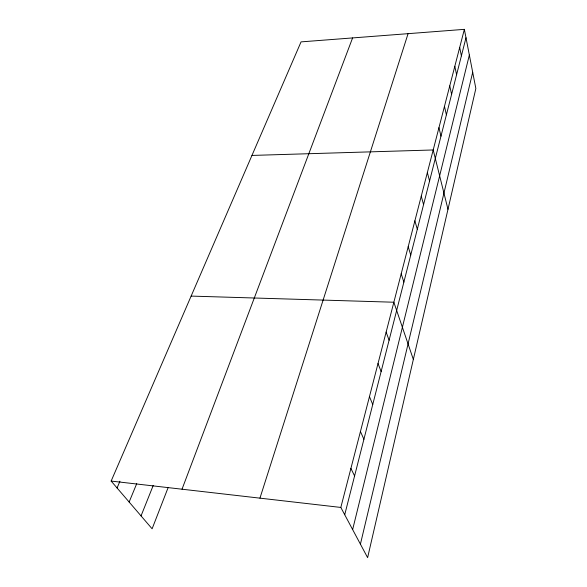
<?xml version="1.0" encoding="UTF-8"?>
<svg xmlns="http://www.w3.org/2000/svg" width="587" height="587" viewBox="0 0 587 587"><rect width="100%" height="100%" fill="white"/><g stroke="black" fill="none" stroke-linecap="round" stroke-linejoin="round"><path stroke-width="0.88" d="M360.418 544.149L472.696 72.274M352.64 529.577L469.351 55.031M344.723 514.74L465.997 37.751M464.361 29.35L475.852 88.505L367.616 557.65L340.827 507.439L464.361 29.35L301.05 41.882L111.148 481.069L152.114 528.799L168.058 487.775M259.946 498.15L408.075 33.672M182.021 489.206L352.596 37.928M141.041 515.9L153.229 485.442M129.14 502.032L136.72 483.666M117.07 487.966L119.946 481.215M251.955 155.43L433.199 149.964L447.976 209.31M191.135 296.09L393.855 302.224L413.343 359.435M111.148 481.069L340.827 507.439M350.909 468.419L354.585 475.954M360.44 431.54L363.911 439.274M369.465 396.629L372.745 404.524M378.013 363.529L381.132 371.556M386.136 332.103L389.086 340.247M401.2 273.791L403.871 282.105M408.2 246.694L410.746 255.066M414.884 220.844L417.306 229.26M421.261 196.153L423.572 204.606M427.358 172.549L429.567 181.023M438.951 127.68L440.976 136.169M444.469 106.35L446.399 114.832M449.752 85.9L451.601 94.368M454.822 66.28L456.591 74.732M459.687 47.444L461.389 55.882"/></g></svg>
